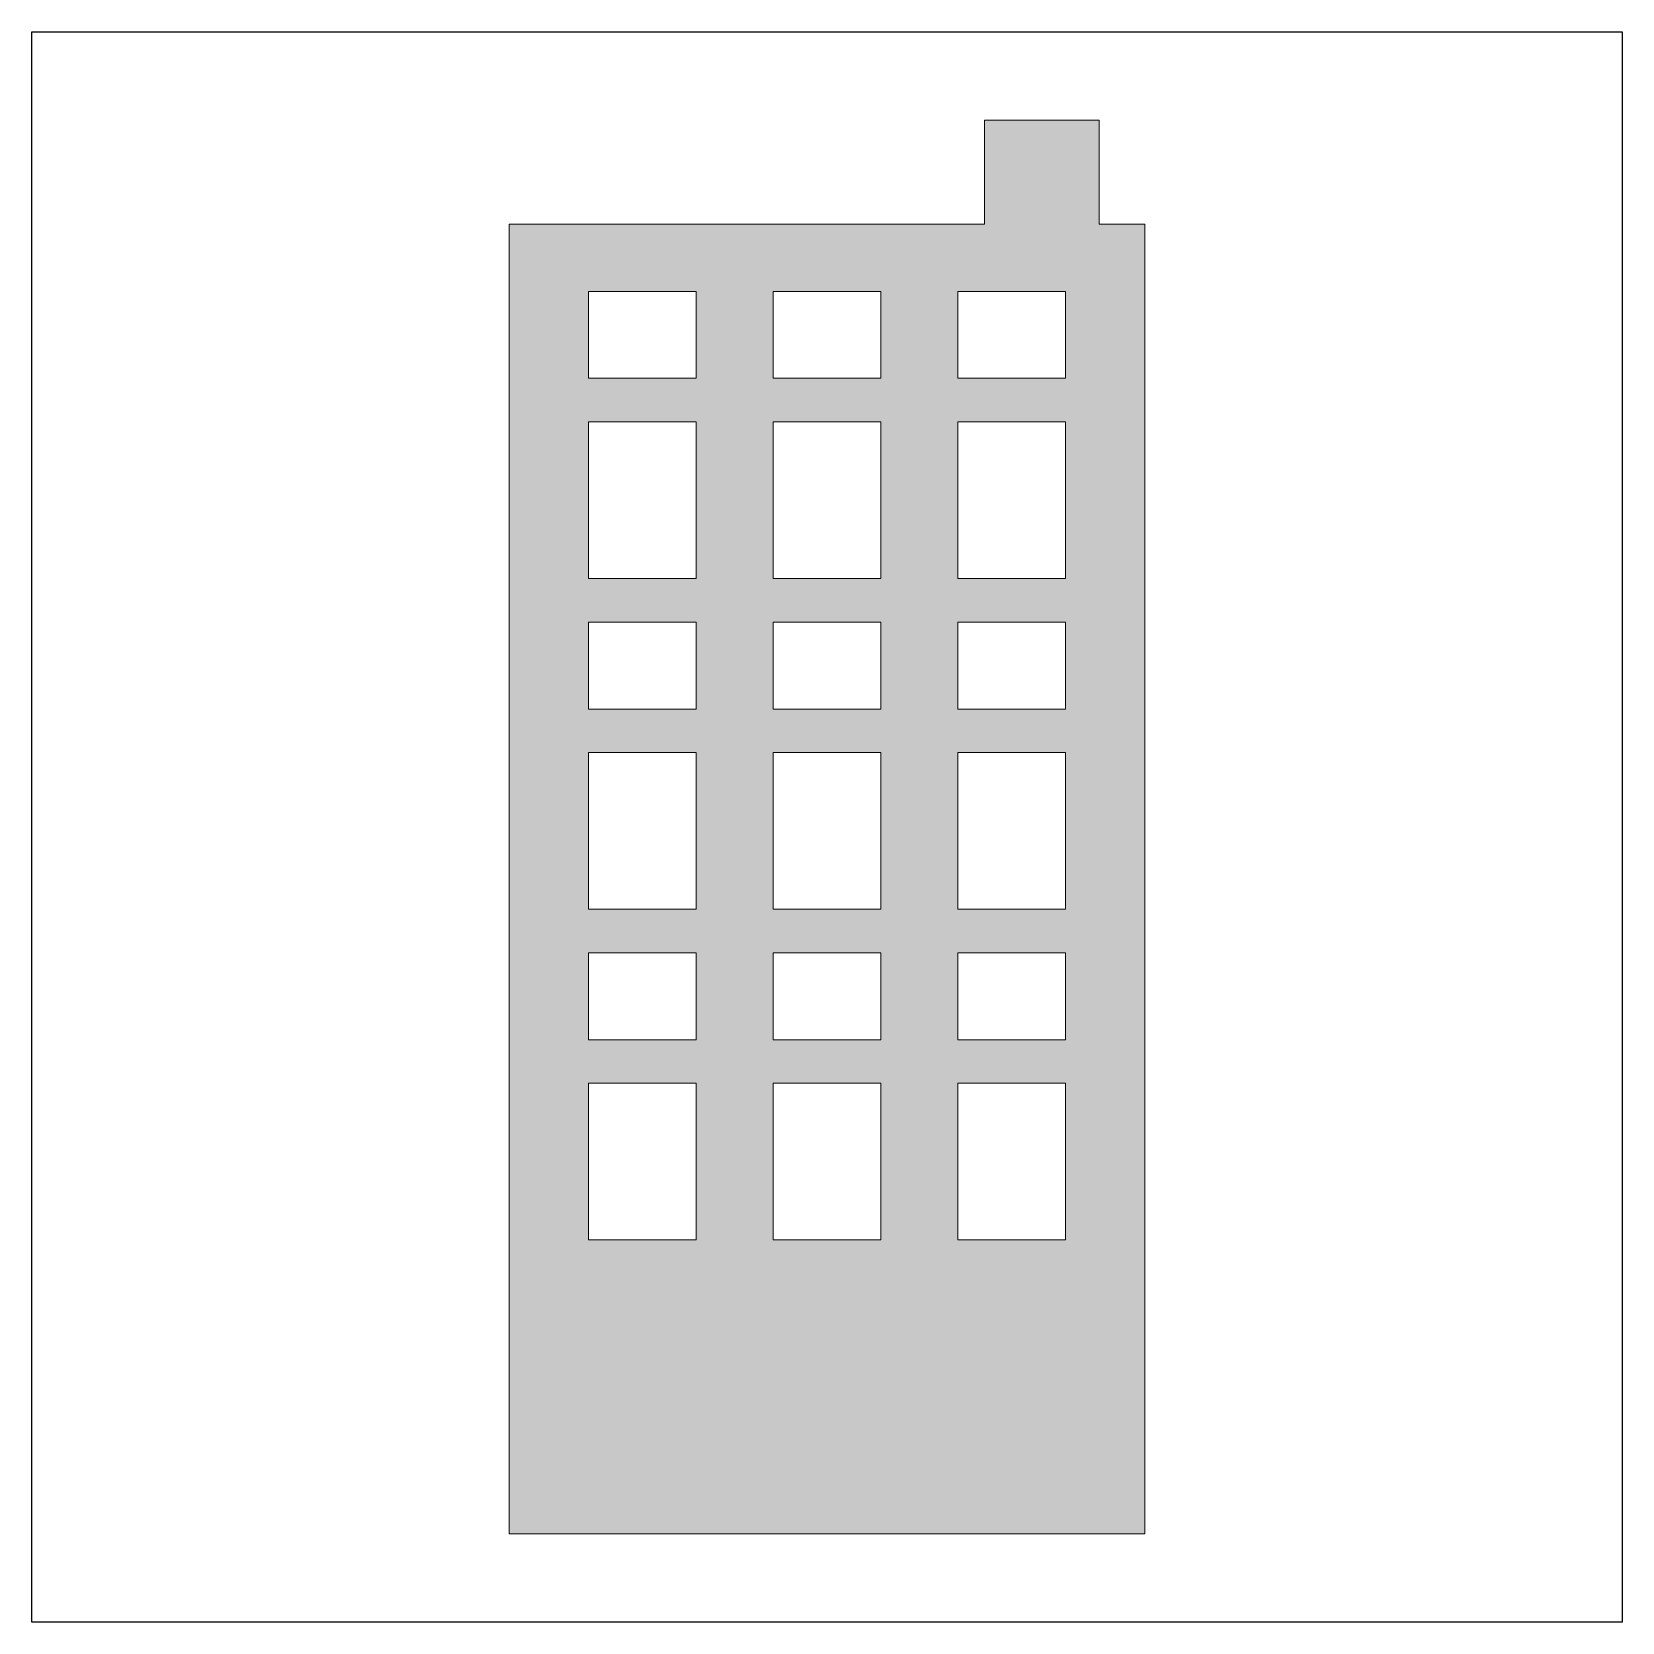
# Model space of a CAD drawing. Header units: inches. Extents: x 0 to 114, y 0 to 114.
import ezdxf

# ---------------------------------------------------------------- set-up
doc = ezdxf.new("R2010")
doc.units = ezdxf.units.IN
doc.header["$MEASUREMENT"] = 0
doc.layers.add('Image Background', color=7, linetype='Continuous')
doc.layers.add('Layer 1', color=7, linetype='Continuous')
picture_1 = doc.add_image_def('image1.png', size_in_pixel=(1350, 1350))

msp = doc.modelspace()

# ---------------------------------------------------------------- hatches: boundary and pattern name
at = {"layer": 'Layer 1', "true_color": 0x7f3f97}
h = msp.add_hatch(color=205, dxfattribs=at)
h.dxf.hatch_style = 2
h.paths.add_polyline_path([(79.99, 100.48), (76.7, 100.48), (76.7, 107.95), (68.46, 107.95), (68.46, 100.48), (34.31, 100.48), (34.31, 6.35), (79.99, 6.35)])
h.paths.add_polyline_path([(47.75, 27.47), (40.01, 27.47), (40.01, 38.73), (47.75, 38.73)])
h.paths.add_polyline_path([(47.75, 41.86), (40.01, 41.86), (40.01, 48.11), (47.75, 48.11)])
h.paths.add_polyline_path([(47.75, 51.24), (40.01, 51.24), (40.01, 62.5), (47.75, 62.5)])
h.paths.add_polyline_path([(47.75, 65.63), (40.01, 65.63), (40.01, 71.87), (47.75, 71.87)])
h.paths.add_polyline_path([(47.75, 75), (40.01, 75), (40.01, 86.27), (47.75, 86.27)])
h.paths.add_polyline_path([(47.75, 89.4), (40.01, 89.4), (40.01, 95.64), (47.75, 95.64)])
h.paths.add_polyline_path([(61.02, 27.47), (53.28, 27.47), (53.28, 38.73), (61.02, 38.73)])
h.paths.add_polyline_path([(61.02, 41.86), (53.28, 41.86), (53.28, 48.11), (61.02, 48.11)])
h.paths.add_polyline_path([(61.02, 51.24), (53.28, 51.24), (53.28, 62.5), (61.02, 62.5)])
h.paths.add_polyline_path([(61.02, 65.63), (53.28, 65.63), (53.28, 71.87), (61.02, 71.87)])
h.paths.add_polyline_path([(61.02, 75), (53.28, 75), (53.28, 86.27), (61.02, 86.27)])
h.paths.add_polyline_path([(61.02, 89.4), (53.28, 89.4), (53.28, 95.64), (61.02, 95.64)])
h.paths.add_polyline_path([(74.29, 27.47), (66.55, 27.47), (66.55, 38.73), (74.29, 38.73)])
h.paths.add_polyline_path([(74.29, 41.86), (66.55, 41.86), (66.55, 48.11), (74.29, 48.11)])
h.paths.add_polyline_path([(74.29, 51.24), (66.55, 51.24), (66.55, 62.5), (74.29, 62.5)])
h.paths.add_polyline_path([(74.29, 65.63), (66.55, 65.63), (66.55, 71.87), (74.29, 71.87)])
h.paths.add_polyline_path([(74.29, 75), (66.55, 75), (66.55, 86.27), (74.29, 86.27)])
h.paths.add_polyline_path([(74.29, 89.4), (66.55, 89.4), (66.55, 95.64), (74.29, 95.64)])

# ---------------------------------------------------------------- linework, layer by layer
at = {"layer": 'Layer 1', "lineweight": 0}
for points in [[(79.99, 100.48), (76.7, 100.48), (76.7, 107.95), (68.46, 107.95), (68.46, 100.48), (34.31, 100.48), (34.31, 6.35), (79.99, 6.35), (79.99, 100.48)], [(47.75, 89.4), (40.01, 89.4), (40.01, 95.64), (47.75, 95.64), (47.75, 89.4)], [(61.02, 89.4), (53.28, 89.4), (53.28, 95.64), (61.02, 95.64), (61.02, 89.4)], [(74.29, 89.4), (66.55, 89.4), (66.55, 95.64), (74.29, 95.64), (74.29, 89.4)], [(47.75, 75), (40.01, 75), (40.01, 86.27), (47.75, 86.27), (47.75, 75)], [(61.02, 75), (53.28, 75), (53.28, 86.27), (61.02, 86.27), (61.02, 75)], [(74.29, 75), (66.55, 75), (66.55, 86.27), (74.29, 86.27), (74.29, 75)], [(47.75, 65.63), (40.01, 65.63), (40.01, 71.87), (47.75, 71.87), (47.75, 65.63)], [(61.02, 65.63), (53.28, 65.63), (53.28, 71.87), (61.02, 71.87), (61.02, 65.63)], [(74.29, 65.63), (66.55, 65.63), (66.55, 71.87), (74.29, 71.87), (74.29, 65.63)], [(47.75, 51.24), (40.01, 51.24), (40.01, 62.5), (47.75, 62.5), (47.75, 51.24)], [(61.02, 51.24), (53.28, 51.24), (53.28, 62.5), (61.02, 62.5), (61.02, 51.24)], [(74.29, 51.24), (66.55, 51.24), (66.55, 62.5), (74.29, 62.5), (74.29, 51.24)], [(47.75, 41.86), (40.01, 41.86), (40.01, 48.11), (47.75, 48.11), (47.75, 41.86)], [(61.02, 41.86), (53.28, 41.86), (53.28, 48.11), (61.02, 48.11), (61.02, 41.86)], [(74.29, 41.86), (66.55, 41.86), (66.55, 48.11), (74.29, 48.11), (74.29, 41.86)], [(47.75, 27.47), (40.01, 27.47), (40.01, 38.73), (47.75, 38.73), (47.75, 27.47)], [(61.02, 27.47), (53.28, 27.47), (53.28, 38.73), (61.02, 38.73), (61.02, 27.47)], [(74.29, 27.47), (66.55, 27.47), (66.55, 38.73), (74.29, 38.73), (74.29, 27.47)]]:
    msp.add_lwpolyline(points, dxfattribs=at)

# ---------------------------------------------------------------- pictures from other files: only their frames are drawn
at = {"layer": 'Image Background'}
image = msp.add_image(picture_1, insert=(0, 0), size_in_units=(114.3, 114.3), dxfattribs=at)

doc.saveas('drawing.dxf')
